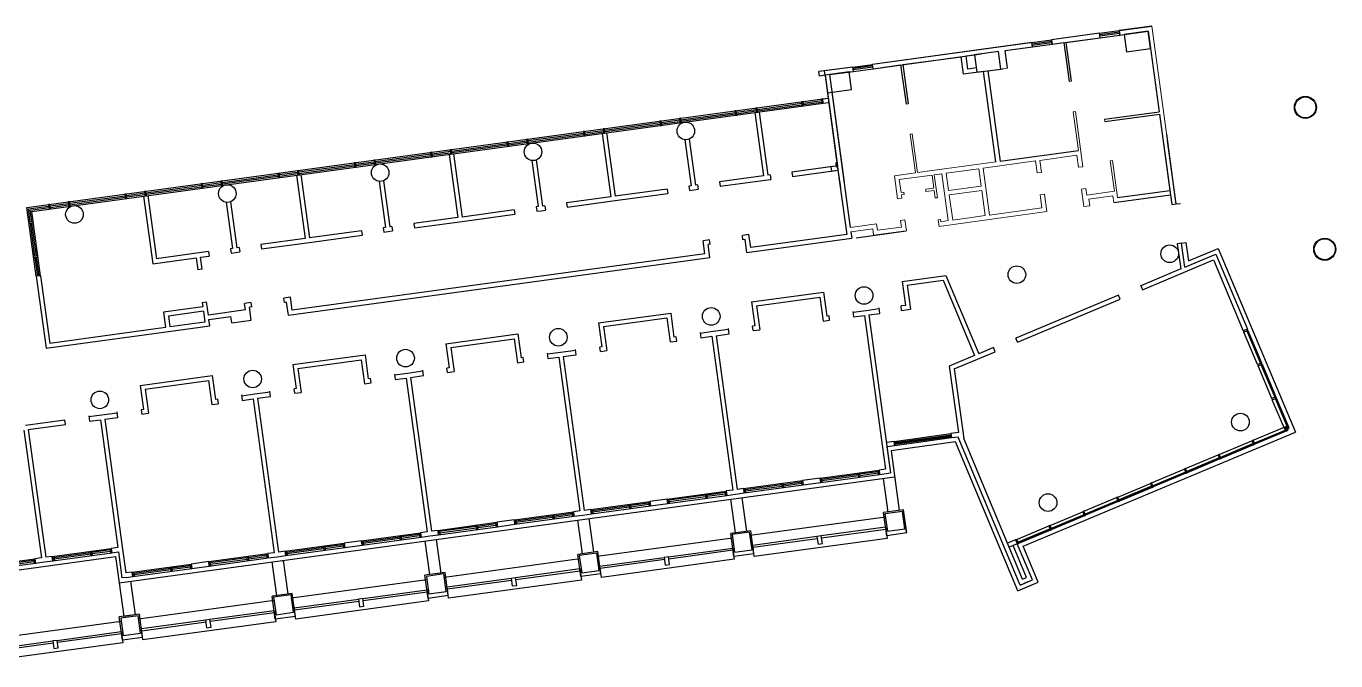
# Model space of a CAD drawing. Header units: millimetres. Extents: x -28081 to 142643, y -11740 to 128443.
# Drawn here: x 7231 to 66659, y 99619 to 128443 of the extents above; entities that cross this region are included whole.
import ezdxf

# ---------------------------------------------------------------- set-up
doc = ezdxf.new("R2010")
doc.units = ezdxf.units.MM
doc.header["$LTSCALE"] = 10
doc.layers.add('A—墙体', color=7, linetype='Continuous')
doc.layers.add('A—门窗', color=135, linetype='Continuous')
doc.layers.add('E2-RW-12345F$0$A-WALL', color=7, linetype='Continuous', lineweight=5)
doc.layers.get('0').off()

# ---------------------------------------------------------------- blocks, each defined once
blk = doc.blocks.new('E2-RI-1F$0$RECTANGULAR_MULLION_-_60_H')
at = {"layer": 'A—门窗'}
for p, q in [((-30, -75), (-30, 125)), ((30, 125), (-30, 125)), ((30, 125), (30, -75)), ((30, -75), (-30, -75))]:
    blk.add_line(p, q, dxfattribs=at)
blk = doc.blocks.new('E2-RW-12345F$0$$TCHSYS$WIN2D')
for p, q in [((-0.5, 0.5), (0.5, 0.5)), ((-0.5, 0.5), (-0.5, -0.5)), ((0.5, 0.167), (-0.5, 0.167)), ((0.5, 0.5), (0.5, -0.5)), ((0.5, -0.167), (-0.5, -0.167)), ((-0.5, -0.5), (0.5, -0.5))]:
    blk.add_line(p, q)
blk = doc.blocks.new('E2-RI-5F$0$窗2727')
at = {"layer": 'A—门窗'}
for p, q in [((11707367, -6105027), (11710042, -6104662)), ((11707367, -6105027), (11707394, -6105225)), ((11707394, -6105225), (11710069, -6104860)), ((11707426, -6105019), (11707454, -6105217)), ((11709100, -6104858), (11707436, -6105085)), ((11709109, -6104924), (11707445, -6105151)), ((11709091, -6104792), (11709118, -6104990)), ((11709150, -6104784), (11709178, -6104982)), ((11709992, -6104736), (11709160, -6104850)), ((11710001, -6104802), (11709169, -6104916)), ((11709983, -6104670), (11710010, -6104868)), ((11710042, -6104662), (11710069, -6104860))]:
    blk.add_line(p, q, dxfattribs=at)
blk = doc.blocks.new('E-COLS-F5')
at = {"layer": 'A—墙体'}
for points in [[(11767057, -6078726), (11765967, -6078875), (11766076, -6079668), (11767166, -6079519)], [(11760270, -6079654), (11759180, -6079803), (11759289, -6080595), (11760379, -6080446)], [(11753483, -6080581), (11752394, -6080730), (11752502, -6081523), (11753592, -6081374)], [(11755908, -6100537), (11755116, -6100645), (11755224, -6101438), (11756017, -6101329)], [(11748973, -6101485), (11748180, -6101593), (11748289, -6102386), (11749081, -6102277)], [(11742037, -6102433), (11741245, -6102541), (11741353, -6103334), (11742146, -6103225)], [(11735102, -6103381), (11734309, -6103489), (11734418, -6104282), (11735210, -6104173)], [(11728166, -6104329), (11727374, -6104437), (11727482, -6105230), (11728275, -6105121)], [(11721231, -6105277), (11720438, -6105385), (11720546, -6106178), (11721339, -6106069)]]:
    blk.add_lwpolyline(points, close=True, dxfattribs=at)
for centre, radius in [((11774192, -6082192), 500), ((11774192, -6082192), 475), ((11746078, -6083259), 400), ((11739142, -6084207), 400), ((11732207, -6085155), 400), ((11725271, -6086103), 400), ((11718336, -6087051), 400), ((11775073, -6088632), 500), ((11775073, -6088632), 475), ((11768036, -6088837), 400), ((11761100, -6089785), 400), ((11754165, -6090733), 400), ((11747229, -6091681), 400), ((11740293, -6092629), 400), ((11733358, -6093577), 400), ((11726422, -6094525), 400), ((11719487, -6095473), 400), ((11771246, -6096482), 400), ((11762515, -6100138), 400)]:
    blk.add_circle(centre, radius, dxfattribs=at)

msp = doc.modelspace()

# ---------------------------------------------------------------- hatches: boundary and pattern name
at = {"layer": 'A—门窗'}
h = msp.add_hatch(dxfattribs=at)
h.set_pattern_fill('ANSI32', color=256, scale=200, angle=45, style=0)
h.set_pattern_definition([(277.7833396, (-11708913.56, 6206944.086), (74.30904464, 10.15706083), []), (277.7833396, (-11708934.95, 6206915.93), (74.30904464, 10.15706083), [])])
h.paths.add_polyline_path([(46641, 109437), (49217, 109789), (49204, 109889), (46628, 109536)])

# ---------------------------------------------------------------- linework, layer by layer
at = {"layer": 'A—墙体'}
for p, q in [((56829, 128240), (58314, 128443)), ((58315, 128443), (56829, 128240)), ((56829, 128240), (58314, 128443)), ((58315, 128443), (56829, 128240)), ((55937, 128118), (53757, 127820)), ((55937, 128118), (53757, 127820)), ((53757, 127820), (53784, 127622)), ((53757, 127820), (53784, 127622)), ((54413, 127708), (55964, 127920)), ((54413, 127708), (55964, 127920)), ((55964, 127920), (55937, 128118)), ((55964, 127920), (55937, 128118)), ((56829, 128240), (56856, 128042)), ((56829, 128240), (56856, 128042)), ((56856, 128042), (58144, 128218)), ((56856, 128042), (58144, 128218)), ((57054, 128069), (57162, 127276)), ((57054, 128069), (57162, 127276)), ((58144, 128218), (58645, 124552)), ((58144, 128218), (58645, 124552)), ((52915, 127705), (45634, 126710)), ((52865, 127698), (45634, 126710)), ((52865, 127698), (45634, 126710)), ((49885, 127089), (50564, 127182)), ((49885, 127089), (50564, 127182)), ((50564, 127182), (50564, 127182)), ((50564, 127182), (50564, 127182)), ((51654, 127331), (52893, 127500)), ((51654, 127331), (52893, 127500)), ((51762, 126538), (51654, 127331)), ((51762, 126538), (51654, 127331)), ((52893, 127500), (52865, 127698)), ((52893, 127500), (52865, 127698)), ((53784, 127622), (54314, 127695)), ((53784, 127622), (54314, 127695)), ((54314, 127695), (54554, 125936)), ((54314, 127695), (54554, 125936)), ((54413, 127708), (54653, 125949)), ((54413, 127708), (54653, 125949)), ((44742, 126588), (43204, 126378)), ((44742, 126588), (43453, 126412)), ((44742, 126588), (43453, 126412)), ((44769, 126390), (44742, 126588)), ((44769, 126390), (44742, 126588)), ((45661, 126512), (50366, 127155)), ((45661, 126512), (46912, 126683)), ((45661, 126512), (46912, 126683)), ((46912, 126683), (47157, 124895)), ((46912, 126683), (47157, 124895)), ((47011, 126696), (49657, 127058)), ((47011, 126696), (49657, 127058)), ((47011, 126696), (47256, 124909)), ((47011, 126696), (47256, 124909)), ((43231, 126180), (43204, 126378)), ((43480, 126214), (43231, 126180)), ((43480, 126214), (43453, 126412)), ((43480, 126214), (44042, 122102)), ((43480, 126214), (44042, 122102)), ((43480, 126214), (44042, 122102)), ((43678, 126241), (44769, 126390)), ((43678, 126241), (44254, 122030)), ((44570, 126363), (44769, 126390)), ((44570, 126363), (44769, 126390)), ((44768, 126390), (44769, 126390)), ((44768, 126390), (44769, 126390)), ((50870, 126416), (51564, 126511)), ((50870, 126416), (51564, 126511)), ((50870, 126416), (51432, 122304)), ((50870, 126416), (51432, 122304)), ((43787, 125448), (44626, 119305)), ((43787, 125448), (44626, 119305)), ((43787, 125448), (44626, 119305)), ((43787, 125448), (44626, 119305)), ((43787, 125448), (44254, 122030)), ((43374, 125138), (43622, 125172)), ((43401, 124940), (43374, 125138)), ((43401, 124940), (43650, 124974)), ((40300, 124516), (40692, 121644)), ((40498, 124543), (40890, 121671)), ((56168, 124213, 0), (58645, 124552)), ((56168, 124213, 0), (58645, 124552)), ((56181, 124114, 0), (58658, 124453)), ((56181, 124114, 0), (58658, 124453)), ((58658, 124453), (59132, 120985)), ((58658, 124453), (59132, 120985)), ((37011, 124066), (37013, 124055)), ((37209, 124094), (37211, 124082)), ((30076, 123119), (30077, 123107)), ((30274, 123146), (30275, 123134)), ((33364, 123568), (33757, 120696)), ((33562, 123595), (33955, 120723)), ((37118, 123288), (37404, 121195)), ((37316, 123315), (37602, 121222)), ((58841, 123115), (59220, 120341)), ((59391, 120566, 0), (58985, 123539, 0)), ((59419, 120368), (59026, 123242)), ((26429, 122621), (26821, 119748)), ((26627, 122648), (27019, 119775)), ((51432, 122305), (54985, 122790)), ((51432, 122305), (54985, 122790)), ((23140, 122171), (23142, 122159)), ((23338, 122198), (23340, 122186)), ((30182, 122340), (30468, 120247)), ((30380, 122367), (30666, 120274)), ((44042, 122102), (41980, 121820)), ((42007, 121622), (44069, 121904)), ((44042, 122102), (43745, 122061)), ((44042, 122102), (43745, 122061)), ((43745, 122061), (43772, 121863)), ((43745, 122061), (43772, 121863)), ((43772, 121863), (44069, 121904)), ((43772, 121863), (44069, 121904)), ((44069, 121904), (44469, 118981)), ((44069, 121904), (44469, 118981)), ((44069, 121904), (44469, 118981)), ((44069, 121904), (44469, 118981)), ((44069, 121904), (44150, 121309)), ((44254, 122030), (44349, 121336)), ((44254, 122030), (44349, 121336)), ((16403, 121251), (16404, 121238)), ((19493, 121673), (19886, 118800)), ((19691, 121700), (20084, 118827)), ((23247, 121392), (23533, 119299)), ((23445, 121419), (23731, 119326)), ((37701, 121235), (37602, 121222)), ((40692, 121644), (38692, 121371)), ((38719, 121173), (40998, 121484)), ((40990, 121685), (40890, 121671)), ((40998, 121484), (41017, 121487)), ((44150, 121309), (44178, 121111)), ((44150, 121309), (44150, 121309)), ((12558, 120725), (12977, 117654)), ((12756, 120752), (13148, 117879)), ((16205, 121224), (16206, 121211)), ((33757, 120696), (31756, 120423)), ((36314, 121046), (33955, 120723)), ((34062, 120536), (36341, 120848)), ((37404, 121195), (37305, 121181)), ((37332, 120983), (37530, 121010)), ((37530, 121010), (37728, 121037)), ((44178, 121111), (44178, 121111)), ((56583, 120435), (59159, 120787)), ((56583, 120435), (59159, 120787)), ((56754, 120660), (59132, 120985)), ((56754, 120660), (59132, 120985)), ((59159, 120787), (59193, 120539, 0)), ((16311, 120444), (16597, 118351)), ((16509, 120471), (16795, 118378)), ((29378, 120098), (27019, 119775)), ((30468, 120247), (30369, 120233)), ((30396, 120035), (30594, 120062)), ((30594, 120062), (30793, 120089)), ((30766, 120287), (30666, 120274)), ((31783, 120225), (34062, 120536)), ((59220, 120341), (59419, 120368)), ((26821, 119748), (24821, 119475)), ((24848, 119277), (27127, 119588)), ((27127, 119588), (29405, 119900)), ((22443, 119150), (20084, 118827)), ((20191, 118640), (22470, 118952)), ((23533, 119299), (23434, 119285)), ((23461, 119087), (23659, 119114)), ((23659, 119114), (23857, 119141)), ((23830, 119339), (23731, 119326)), ((40028, 118980), (39731, 118939)), ((39758, 118741), (39731, 118939)), ((40109, 118385), (40028, 118980)), ((44469, 118981), (40109, 118385)), ((44653, 119107), (44694, 118810)), ((44653, 119107), (44694, 118810)), ((44892, 118837), (47170, 119148)), ((45685, 118945), (47170, 119148)), ((16597, 118351), (16498, 118337)), ((16894, 118391), (16795, 118378)), ((19886, 118800), (17885, 118527)), ((17912, 118329), (20191, 118640)), ((38245, 118736), (37947, 118695)), ((38029, 118101), (37947, 118695)), ((38272, 118538), (38173, 118524)), ((38254, 117930), (38173, 118524)), ((38272, 118538), (38245, 118736)), ((39857, 118754), (39758, 118741)), ((39938, 118160), (39857, 118754)), ((39938, 118160), (44694, 118810)), ((59662, 118585), (59464, 118558)), ((59464, 118558), (59620, 117415)), ((59811, 117495), (59662, 118585)), ((12977, 117654), (14940, 117922)), ((15507, 118202), (13148, 117879)), ((14940, 117922), (15014, 117377)), ((15138, 117949), (15534, 118004)), ((15213, 117404), (15138, 117949)), ((16525, 118139), (16723, 118166)), ((16723, 118166), (16922, 118193)), ((19132, 115316), (38254, 117930)), ((38029, 118101), (19303, 115541)), ((57890, 116471), (61111, 117824)), ((59811, 117495), (61218, 118086)), ((61111, 117824), (62462, 114607)), ((61218, 118086), (62646, 114685)), ((7885, 117109), (7687, 117082)), ((7687, 117082), (8134, 113813)), ((7885, 117109), (8305, 114038)), ((46980, 116852), (48961, 117122)), ((48961, 117122), (50455, 113566)), ((59620, 117415), (57813, 116656)), ((7714, 116884), (7714, 116884)), ((46980, 116852), (47129, 115762)), ((47205, 116680), (48836, 116903)), ((47205, 116680), (47354, 115591)), ((48836, 116903), (50271, 113488)), ((57794, 116702), (57890, 116471)), ((15218, 115891), (15245, 115693)), ((15497, 115324), (15416, 115918)), ((17438, 115892), (17141, 115851)), ((17465, 115694), (17438, 115892)), ((19221, 116136), (18924, 116095)), ((18951, 115897), (18924, 116095)), ((19050, 115910), (18951, 115897)), ((19132, 115316), (19050, 115910)), ((19303, 115541), (19221, 116136)), ((40144, 115917), (43413, 116364)), ((40144, 115917), (40293, 114827)), ((40369, 115746), (43242, 116139)), ((43242, 116139), (43391, 115049)), ((43413, 116364), (43562, 115274)), ((56799, 116230), (52133, 114271)), ((52211, 114086), (56876, 116046)), ((56876, 116046), (56799, 116230)), ((15245, 115693), (13461, 115449)), ((13461, 115449), (13556, 114756)), ((15272, 115495), (13687, 115278)), ((15272, 115495), (15340, 114999)), ((17181, 115554), (15497, 115324)), ((17181, 115554), (17141, 115851)), ((17465, 115694), (17366, 115680)), ((17447, 115086), (17366, 115680)), ((33208, 114969), (36478, 115416)), ((36478, 115416), (36627, 114326)), ((40369, 115746), (40518, 114656)), ((44745, 115486), (44778, 115238)), ((45346, 115518), (44751, 115437)), ((44778, 115238), (45274, 115306)), ((45274, 115306), (46080, 109411)), ((45940, 115599), (45346, 115518)), ((45346, 115518), (45346, 115518)), ((45472, 115333), (45967, 115401)), ((45472, 115333), (46454, 108150)), ((45967, 115401), (45933, 115649)), ((47129, 115762), (46931, 115735)), ((46958, 115536), (46931, 115735)), ((46958, 115536), (47354, 115591)), ((13556, 114756), (8305, 114038)), ((13682, 114571), (15565, 114828)), ((13687, 115278), (13754, 114783)), ((15339, 114999), (13754, 114783)), ((15524, 115126), (16515, 115261)), ((15565, 114828), (15524, 115126)), ((16515, 115261), (16515, 115261)), ((16556, 114964), (16515, 115261)), ((16556, 114964), (17447, 115086)), ((33208, 114969), (33357, 113879)), ((33434, 114798), (36307, 115191)), ((33434, 114798), (33582, 113708)), ((36307, 115191), (36456, 114101)), ((39131, 114467), (39097, 114714)), ((40293, 114827), (40194, 114814)), ((40221, 114616), (40194, 114814)), ((43391, 115049), (43689, 115090)), ((43661, 115288), (43562, 115274)), ((43689, 115090), (43661, 115288)), ((8134, 113813), (13682, 114571)), ((26273, 114021), (29542, 114468)), ((26498, 113850), (29371, 114243)), ((29371, 114243), (29520, 113153)), ((29542, 114468), (29691, 113378)), ((36456, 114101), (36753, 114142)), ((36726, 114340), (36627, 114326)), ((36753, 114142), (36726, 114340)), ((37809, 114538), (37843, 114290)), ((38410, 114570), (37816, 114489)), ((37843, 114290), (38338, 114358)), ((38338, 114358), (39293, 107373)), ((39104, 114665), (38410, 114570)), ((38536, 114385), (39131, 114467)), ((38536, 114385), (39491, 107400)), ((40221, 114616), (40518, 114656)), ((52211, 114086), (52133, 114271)), ((62646, 114685), (62462, 114607)), ((19337, 113073), (22607, 113520)), ((22607, 113520), (22756, 112430)), ((26273, 114021), (26422, 112931)), ((26498, 113850), (26647, 112760)), ((30874, 113590), (30907, 113343)), ((31475, 113622), (30880, 113541)), ((32168, 113717), (31475, 113622)), ((31601, 113437), (32195, 113519)), ((32195, 113519), (32162, 113766)), ((33357, 113879), (33258, 113866)), ((33285, 113668), (33258, 113866)), ((33285, 113668), (33582, 113708)), ((49340, 112880), (51197, 113660)), ((51119, 113845), (50455, 113566)), ((51197, 113660), (51119, 113845)), ((19337, 113073), (19486, 111983)), ((19562, 112902), (22436, 113295)), ((22436, 113295), (22585, 112205)), ((26422, 112931), (26323, 112918)), ((26350, 112720), (26323, 112918)), ((29520, 113153), (29817, 113194)), ((29790, 113392), (29691, 113378)), ((29817, 113194), (29790, 113392)), ((30907, 113343), (31403, 113410)), ((31403, 113410), (32357, 106425)), ((31601, 113437), (32556, 106452)), ((50271, 113488), (49121, 113005)), ((49121, 113005), (49534, 109984)), ((12402, 112125), (15671, 112572)), ((12627, 111954), (15500, 112347)), ((15500, 112347), (15649, 111257)), ((15671, 112572), (15820, 111482)), ((19562, 112902), (19711, 111812)), ((22855, 112444), (22756, 112430)), ((22882, 112246), (22855, 112444)), ((23938, 112642), (23972, 112395)), ((24539, 112674), (23945, 112593)), ((23972, 112395), (24467, 112462)), ((24467, 112462), (25422, 105477)), ((25233, 112769), (24539, 112674)), ((24665, 112489), (25260, 112571)), ((24665, 112489), (25620, 105504)), ((25260, 112571), (25226, 112818)), ((26350, 112720), (26647, 112760)), ((49340, 112880), (49773, 109709)), ((12402, 112125), (12551, 111035)), ((12627, 111954), (12776, 110864)), ((17604, 111726), (17009, 111645)), ((18297, 111821), (17604, 111726)), ((18324, 111623), (18291, 111870)), ((19486, 111983), (19387, 111970)), ((19414, 111772), (19387, 111970)), ((19414, 111772), (19711, 111812)), ((22585, 112205), (22882, 112246)), ((15649, 111257), (15946, 111298)), ((15919, 111496), (15820, 111482)), ((17002, 111694), (17036, 111447)), ((17036, 111447), (17532, 111514)), ((17532, 111514), (18486, 104529)), ((17730, 111541), (18324, 111623)), ((17730, 111541), (18685, 104556)), ((8984, 110548), (7200, 110304)), ((9011, 110350), (8984, 110548)), ((10067, 110746), (10101, 110499)), ((10668, 110778), (10074, 110697)), ((10101, 110499), (10596, 110566)), ((10596, 110566), (11389, 104768)), ((11362, 110873), (10668, 110778)), ((10794, 110593), (11389, 110675)), ((10794, 110593), (11600, 104696)), ((11389, 110675), (11355, 110922)), ((12551, 111035), (12452, 111022)), ((12479, 110824), (12776, 110864)), ((7128, 110092), (7921, 104294)), ((7327, 110119), (9011, 110350)), ((7327, 110119), (8119, 104321)), ((49534, 109984), (49197, 109938)), ((46080, 109409), (46229, 108321)), ((46621, 109586), (46264, 109537)), ((46648, 109388), (46291, 109339)), ((49526, 109781), (49224, 109740)), ((52337, 103061), (49526, 109781)), ((52444, 103323), (49773, 109709)), ((46229, 108321), (45931, 108281)), ((45931, 108281), (45959, 108082)), ((43256, 107915), (42464, 107807)), ((42464, 107807), (42491, 107608)), ((42491, 107608), (43283, 107717)), ((43283, 107717), (43256, 107915)), ((45959, 108082), (46454, 108150)), ((39293, 107373), (38996, 107333)), ((38996, 107333), (39023, 107134)), ((39023, 107134), (39419, 107189)), ((39419, 107189), (39816, 107243)), ((39789, 107441), (39491, 107400)), ((39816, 107243), (39789, 107441)), ((32357, 106425), (32060, 106385)), ((32060, 106385), (32087, 106186)), ((32853, 106493), (32556, 106452)), ((32880, 106295), (32853, 106493)), ((36321, 106967), (35528, 106859)), ((35528, 106859), (35555, 106660)), ((35555, 106660), (36348, 106769)), ((36348, 106769), (36321, 106967)), ((29385, 106019), (28593, 105911)), ((28593, 105911), (28620, 105712)), ((28620, 105712), (29412, 105821)), ((29412, 105821), (29385, 106019)), ((32087, 106186), (32484, 106241)), ((32484, 106241), (32880, 106295)), ((25422, 105477), (25125, 105437)), ((25125, 105437), (25152, 105238)), ((25152, 105238), (25548, 105293)), ((25548, 105293), (25945, 105347)), ((25918, 105545), (25620, 105504)), ((25945, 105347), (25918, 105545)), ((11389, 104768), (11092, 104727)), ((11092, 104727), (11119, 104529)), ((11600, 104696), (11749, 103608)), ((11600, 104696), (11749, 103608)), ((18982, 104597), (18685, 104556)), ((19009, 104399), (18982, 104597)), ((22450, 105071), (21657, 104963)), ((21657, 104963), (21684, 104764)), ((21684, 104764), (22477, 104873)), ((22477, 104873), (22450, 105071)), ((52126, 105110), (51760, 104957)), ((52200, 104935), (51834, 104782)), ((52629, 103399), (52018, 104859)), ((52891, 103291), (52203, 104936)), ((7921, 104294), (7624, 104254)), ((7624, 104254), (7651, 104056)), ((7651, 104056), (8047, 104110)), ((8047, 104110), (8443, 104164)), ((8416, 104362), (8119, 104321)), ((8443, 104164), (8416, 104362)), ((11119, 104529), (11416, 104570)), ((11416, 104572), (11578, 103383)), ((15514, 104123), (14722, 104015)), ((14722, 104015), (14749, 103816)), ((15541, 103925), (15514, 104123)), ((18486, 104529), (18189, 104489)), ((18189, 104489), (18216, 104290)), ((18216, 104290), (18613, 104345)), ((18613, 104345), (19009, 104399)), ((11776, 103410), (11578, 103383)), ((12047, 103649), (11749, 103608)), ((11776, 103410), (12074, 103451)), ((11776, 103410), (11776, 103410)), ((12074, 103451), (12047, 103649)), ((14749, 103816), (15541, 103925)), ((52337, 103061), (52891, 103291)), ((52337, 103062), (52706, 103216)), ((52444, 103323), (52629, 103399))]:
    msp.add_line(p, q, dxfattribs=at)
for points in [[(57162, 127276), (58252, 127425), (58144, 128218), (57054, 128069)], [(57162, 127276), (58252, 127425), (58144, 128218), (57054, 128069)], [(51234, 122277), (50672, 126389), (49765, 126265), (49657, 127058)], [(51234, 122277), (50672, 126389), (49765, 126265), (49657, 127058)], [(50348, 126547), (49966, 126495), (49885, 127089)], [(50348, 126547), (49966, 126495), (49885, 127089)], [(43480, 126214), (43588, 125421), (44678, 125570), (44570, 126363)], [(43480, 126214), (43588, 125421), (44678, 125570), (44570, 126363)], [(44042, 122102), (44069, 121904)], [(37701, 121235), (37728, 121037)], [(38692, 121371), (38719, 121173)], [(40990, 121685), (41017, 121487)], [(41980, 121820), (42007, 121622)], [(36314, 121046), (36341, 120848)], [(37305, 121181), (37332, 120983)], [(29378, 120098), (29405, 119900)], [(30369, 120233), (30396, 120035)], [(30766, 120287), (30793, 120089)], [(31756, 120423), (31783, 120225)], [(24821, 119475), (24848, 119277)], [(22443, 119150), (22470, 118952)], [(23434, 119285), (23461, 119087)], [(23830, 119339), (23857, 119141)], [(16498, 118337), (16525, 118139)], [(16894, 118391), (16922, 118193)], [(17885, 118527), (17912, 118329)], [(15507, 118202), (15534, 118004)], [(15213, 117404), (15014, 117377)], [(15218, 115891), (15416, 115918)], [(15919, 111496), (15946, 111298)], [(12452, 111022), (12479, 110824)], [(46648, 109388), (46621, 109586)], [(49224, 109740), (49197, 109938)], [(46291, 109339), (46454, 108150)]]:
    msp.add_lwpolyline(points, dxfattribs=at)
at = {"layer": 'A—门窗'}
for p, q in [((42450, 124810), (42423, 125008)), ((42509, 124818), (42482, 125016)), ((59418, 120368), (59616, 120395)), ((7550, 119566), (7352, 119539)), ((7558, 119507), (7360, 119480)), ((59662, 118585), (59860, 118612)), ((59974, 117780), (61325, 118348)), ((61325, 118348), (64826, 110010)), ((7762, 118011), (7564, 117984)), ((7770, 117951), (7572, 117924)), ((63107, 113071), (62485, 114552)), ((62641, 114618), (62618, 114608)), ((62618, 114608), (63240, 113127)), ((63263, 113137), (62641, 114618)), ((62670, 114629), (63291, 113149)), ((63752, 111536), (63130, 113016)), ((63240, 113127), (63263, 113137)), ((63286, 113082), (63263, 113072)), ((63263, 113072), (63885, 111591)), ((63908, 111601), (63286, 113082)), ((63315, 113094), (63936, 111613)), ((64328, 110165), (63775, 111480)), ((63885, 111591), (63908, 111601)), ((63931, 111546), (63908, 111536)), ((63908, 111536), (64461, 110220)), ((64484, 110230), (63931, 111546)), ((63960, 111558), (64512, 110242)), ((52468, 104820), (64826, 110010)), ((62909, 109639), (64363, 110250)), ((64418, 110117), (62965, 109507)), ((62975, 109483), (64428, 110094)), ((64440, 110065), (62987, 109455)), ((64502, 110238), (64328, 110165)), ((64328, 110165), (64351, 110109)), ((64351, 110109), (64525, 110182)), ((64428, 110094), (64418, 110117)), ((64461, 110220), (64484, 110230)), ((64512, 110242), (64502, 110238)), ((64535, 110187), (64512, 110242)), ((64525, 110182), (64535, 110187)), ((49401, 109562), (46477, 109163)), ((46621, 109586), (49197, 109938)), ((46621, 109586), (46648, 109388)), ((46628, 109536), (49204, 109889)), ((49217, 109789), (46641, 109437)), ((49224, 109740), (46648, 109388)), ((49197, 109938), (49224, 109740)), ((52229, 102800), (49401, 109562)), ((61373, 108994), (62854, 109616)), ((62910, 109483), (61429, 108861)), ((61438, 108838), (62919, 109460)), ((62931, 109432), (61450, 108810)), ((62919, 109460), (62910, 109483)), ((62965, 109507), (62975, 109483)), ((46477, 109163), (46848, 106448)), ((59836, 108349), (61317, 108971)), ((61373, 108838), (59892, 108216)), ((59902, 108192), (61383, 108815)), ((61395, 108786), (59914, 108164)), ((61383, 108815), (61373, 108838)), ((61429, 108861), (61438, 108838)), ((58300, 107703), (59781, 108325)), ((59837, 108193), (58356, 107571)), ((58365, 107547), (59847, 108169)), ((59847, 108169), (59837, 108193)), ((59892, 108216), (59902, 108192)), ((11447, 103163), (46639, 107974)), ((46124, 107903), (46333, 106377)), ((56763, 107058), (58245, 107680)), ((58356, 107571), (58365, 107547)), ((59858, 108141), (58377, 107519)), ((39704, 107026), (39912, 105500)), ((55227, 106413), (56708, 107035)), ((58300, 107547), (56819, 106925)), ((56829, 106902), (58310, 107524)), ((58322, 107496), (56841, 106874)), ((58310, 107524), (58300, 107547)), ((39189, 106955), (39397, 105429)), ((47046, 106475), (46135, 106350)), ((47190, 105425), (47046, 106475)), ((47184, 105464), (47046, 106475)), ((53691, 105767), (55172, 106389)), ((56764, 106902), (55283, 106280)), ((55293, 106256), (56774, 106879)), ((56786, 106850), (55304, 106228)), ((56774, 106879), (56764, 106902)), ((56819, 106925), (56829, 106902)), ((32253, 106007), (32462, 104481)), ((32768, 106078), (32977, 104552)), ((46278, 105300), (46135, 106350)), ((55227, 106257), (53746, 105635)), ((53756, 105611), (55237, 106233)), ((55249, 106205), (53768, 105583)), ((55237, 106233), (55227, 106257)), ((55283, 106280), (55293, 106256)), ((40111, 105527), (39199, 105402)), ((39343, 104352), (39199, 105402)), ((40254, 104477), (40111, 105527)), ((43114, 105261), (40201, 104863)), ((43312, 105289), (43114, 105261)), ((43114, 105261), (43162, 104915)), ((46225, 105687), (43312, 105289)), ((43360, 104942), (43312, 105289)), ((43324, 105204), (46237, 105603)), ((46225, 105687), (46237, 105603)), ((46237, 105603), (46294, 105182)), ((47190, 105425), (46278, 105300)), ((52182, 105134), (53635, 105744)), ((53691, 105611), (52238, 105001)), ((52247, 104977), (53701, 105588)), ((53713, 105560), (52259, 104949)), ((53701, 105588), (53691, 105611)), ((53746, 105635), (53756, 105611)), ((25318, 105059), (25526, 103533)), ((25833, 105130), (26041, 103604)), ((36377, 104341), (39290, 104739)), ((36388, 104257), (39301, 104655)), ((39290, 104739), (39301, 104655)), ((39301, 104655), (39359, 104234)), ((40213, 104779), (40201, 104863)), ((40213, 104779), (43126, 105177)), ((40270, 104359), (40213, 104779)), ((46294, 105182), (40270, 104359)), ((43162, 104915), (43360, 104942)), ((52182, 105134), (52126, 105110)), ((52126, 105110), (52204, 104926)), ((52248, 104976), (52182, 105134)), ((52204, 104926), (52259, 104949)), ((52238, 105001), (52247, 104977)), ((52259, 104949), (52248, 104976)), ((53152, 103186), (52468, 104820)), ((-2587, 102456), (11284, 104350)), ((11284, 104350), (11447, 103163)), ((18382, 104111), (18591, 102585)), ((18897, 104182), (19106, 102656)), ((33175, 104579), (32264, 104454)), ((32402, 103444), (32264, 104454)), ((33313, 103568), (33175, 104579)), ((33266, 103915), (36179, 104313)), ((33277, 103831), (36190, 104229)), ((39359, 104234), (33335, 103411)), ((36377, 104341), (36179, 104313)), ((36179, 104313), (36226, 103967)), ((36424, 103994), (36377, 104341)), ((40254, 104477), (39343, 104352)), ((26240, 103631), (25328, 103506)), ((26240, 103631), (25328, 103506)), ((25472, 102456), (25328, 103506)), ((26041, 103604), (25526, 103533)), ((26383, 102581), (26240, 103631)), ((32354, 103791), (29441, 103393)), ((29453, 103309), (32366, 103707)), ((32354, 103791), (32366, 103707)), ((32366, 103707), (32423, 103286)), ((33313, 103568), (32402, 103444)), ((33277, 103831), (33266, 103915)), ((33335, 103411), (33277, 103831)), ((36226, 103967), (36424, 103994)), ((11447, 103163), (11655, 101637)), ((11962, 103234), (12170, 101708)), ((22506, 102445), (25419, 102843)), ((25419, 102843), (25430, 102759)), ((29243, 103365), (26330, 102967)), ((26342, 102883), (26330, 102967)), ((26342, 102883), (29255, 103281)), ((26399, 102463), (26342, 102883)), ((32423, 103286), (26399, 102463)), ((29441, 103393), (29243, 103365)), ((29243, 103365), (29291, 103019)), ((29291, 103019), (29489, 103046)), ((29489, 103046), (29441, 103393)), ((52229, 102800), (53152, 103186)), ((52229, 102800), (52967, 103109)), ((19304, 102683), (18393, 102558)), ((19304, 102683), (18393, 102558)), ((18536, 101508), (18393, 102558)), ((19448, 101633), (19304, 102683)), ((19395, 102019), (22308, 102418)), ((19406, 101935), (22319, 102333)), ((25488, 102338), (19464, 101515)), ((22506, 102445), (22308, 102418)), ((22308, 102418), (22355, 102071)), ((22553, 102098), (22506, 102445)), ((22517, 102361), (25430, 102759)), ((25430, 102759), (25488, 102338)), ((26383, 102581), (25472, 102456)), ((12369, 101735), (11457, 101610)), ((12170, 101708), (11655, 101637)), ((12512, 100685), (12369, 101735)), ((18483, 101895), (15570, 101497)), ((15582, 101413), (18495, 101811)), ((18483, 101895), (18495, 101811)), ((18495, 101811), (18552, 101390)), ((19448, 101633), (18536, 101508)), ((19406, 101935), (19395, 102019)), ((19464, 101515), (19406, 101935)), ((22355, 102071), (22553, 102098)), ((11601, 100560), (11457, 101610)), ((15372, 101470), (12459, 101071)), ((12471, 100987), (12459, 101071)), ((12471, 100987), (15384, 101385)), ((18552, 101390), (12528, 100567)), ((15570, 101497), (15372, 101470)), ((15372, 101470), (15420, 101123)), ((15420, 101123), (15618, 101150)), ((15618, 101150), (15570, 101497)), ((5524, 100123), (8437, 100522)), ((5535, 100039), (8448, 100437)), ((11617, 100442), (5593, 99619)), ((8635, 100549), (8437, 100522)), ((8437, 100522), (8484, 100175)), ((8635, 100549), (11548, 100947)), ((8682, 100202), (8635, 100549)), ((8646, 100465), (11559, 100863)), ((11548, 100947), (11559, 100863)), ((11559, 100863), (11617, 100442)), ((12512, 100685), (11601, 100560)), ((12528, 100567), (12471, 100987)), ((8484, 100175), (8682, 100202))]:
    msp.add_line(p, q, dxfattribs=at)
at = {"layer": 'A—门窗', "extrusion": (0, 0, -1)}
for p, q in [((62636, 114680), (62462, 114607)), ((62462, 114607), (62485, 114552)), ((62485, 114552), (62659, 114625)), ((62646, 114685), (62636, 114680)), ((62670, 114629), (62646, 114685)), ((62659, 114625), (62670, 114629)), ((63281, 113144), (63107, 113071)), ((63107, 113071), (63130, 113016)), ((63130, 113016), (63304, 113089)), ((63291, 113149), (63281, 113144)), ((63315, 113094), (63291, 113149)), ((63304, 113089), (63315, 113094)), ((63926, 111609), (63752, 111536)), ((63752, 111536), (63775, 111480)), ((63775, 111480), (63949, 111553)), ((63936, 111613), (63926, 111609)), ((63960, 111558), (63936, 111613)), ((63949, 111553), (63960, 111558)), ((64418, 110273), (64363, 110250)), ((64363, 110250), (64429, 110093)), ((64484, 110116), (64418, 110273)), ((64429, 110093), (64440, 110065)), ((64440, 110065), (64495, 110089)), ((64495, 110089), (64484, 110116)), ((62909, 109639), (62854, 109616)), ((62854, 109616), (62920, 109459)), ((62975, 109482), (62909, 109639)), ((62920, 109459), (62931, 109432)), ((62931, 109432), (62987, 109455)), ((62987, 109455), (62975, 109482)), ((61373, 108994), (61317, 108971)), ((61317, 108971), (61383, 108814)), ((61439, 108837), (61373, 108994)), ((61383, 108814), (61395, 108786)), ((61395, 108786), (61450, 108810)), ((61450, 108810), (61439, 108837)), ((59836, 108349), (59781, 108325)), ((59781, 108325), (59847, 108168)), ((59902, 108191), (59836, 108349)), ((59847, 108168), (59858, 108141)), ((59858, 108141), (59914, 108164)), ((59914, 108164), (59902, 108191)), ((58300, 107703), (58245, 107680)), ((58245, 107680), (58311, 107523)), ((58366, 107546), (58300, 107703)), ((56763, 107058), (56708, 107035)), ((56708, 107035), (56774, 106878)), ((56829, 106901), (56763, 107058)), ((58311, 107523), (58322, 107496)), ((58322, 107496), (58377, 107519)), ((58377, 107519), (58366, 107546)), ((55227, 106413), (55172, 106389)), ((55172, 106389), (55238, 106232)), ((55293, 106255), (55227, 106413)), ((56774, 106878), (56786, 106850)), ((56786, 106850), (56841, 106874)), ((56841, 106874), (56829, 106901)), ((55238, 106232), (55249, 106205)), ((55249, 106205), (55304, 106228)), ((55304, 106228), (55293, 106255)), ((53691, 105767), (53635, 105744)), ((53635, 105744), (53701, 105587)), ((53757, 105610), (53691, 105767)), ((53701, 105587), (53713, 105560)), ((53713, 105560), (53768, 105583)), ((53768, 105583), (53757, 105610))]:
    msp.add_line(p, q, dxfattribs=at)
at = {"layer": 'A—门窗'}
for points in [[(7687, 117082), (7261, 120203), (43374, 125138)], [(7886, 117103), (7486, 120032), (43401, 124940)], [(40411, 124666), (42432, 124942)], [(40420, 124599), (42441, 124876)], [(42441, 124876), (42450, 124810), (42509, 124818), (42482, 125016), (42423, 125008), (42432, 124942)], [(42491, 124950), (43332, 125065)], [(42500, 124884), (43332, 124997)], [(36943, 124192), (39400, 124527)], [(36952, 124126), (39409, 124461)], [(39459, 124536), (40351, 124657)], [(39468, 124469), (40360, 124591)], [(32583, 123596), (33415, 123710)], [(32592, 123530), (33425, 123644)], [(33475, 123718), (35992, 124062)], [(33484, 123652), (36001, 123996)], [(36051, 124070), (36883, 124184)], [(36060, 124004), (36892, 124118)], [(26539, 122770), (29056, 123114)], [(26548, 122704), (29065, 123048)], [(29116, 123122), (29948, 123236)], [(29125, 123056), (29957, 123170)], [(30007, 123244), (32524, 123588)], [(30016, 123178), (32533, 123522)], [(23072, 122296), (25588, 122640)], [(23081, 122230), (25597, 122574)], [(25648, 122648), (26480, 122762)], [(25657, 122582), (26489, 122696)], [(19604, 121823), (22120, 122166)], [(19613, 121757), (22130, 122100)], [(22180, 122175), (23012, 122288)], [(22189, 122108), (23021, 122222)], [(15244, 121227), (16077, 121341)], [(15253, 121161), (16086, 121275)], [(16136, 121349), (18653, 121693)], [(16145, 121283), (18662, 121627)], [(18712, 121701), (19544, 121814)], [(18721, 121635), (19553, 121748)], [(9201, 120401), (11717, 120745)], [(9210, 120335), (11726, 120679)], [(11777, 120753), (12609, 120867)], [(11786, 120687), (12618, 120801)], [(12668, 120875), (15185, 121219)], [(12677, 120809), (15194, 121153)], [(7418, 119548), (7336, 120146), (8258, 120272)], [(7484, 119557), (7411, 120089), (8267, 120206)], [(8318, 120280), (9141, 120393)], [(8327, 120214), (9150, 120327)], [(7630, 117993), (7426, 119489)], [(7696, 118002), (7492, 119498)], [(59860, 118612), (59974, 117780)], [(7753, 117091), (7638, 117933)], [(7819, 117100), (7704, 117942)], [(40078, 105321), (46221, 106160)], [(33143, 104373), (39286, 105212)], [(46232, 105637), (46292, 105645)], [(39297, 104689), (39356, 104697)], [(40149, 104805), (40208, 104814)], [(26207, 103425), (32350, 104264)], [(32361, 103741), (32420, 103749)], [(33213, 103857), (33273, 103866)], [(19272, 102477), (25415, 103316)], [(26278, 102909), (26337, 102918)], [(12336, 101529), (18479, 102368)], [(25426, 102793), (25485, 102801)], [(5401, 100581), (11544, 101420)], [(11555, 100897), (11614, 100905)], [(12407, 101013), (12466, 101022)]]:
    msp.add_lwpolyline(points, dxfattribs=at)
for points in [[(43401, 124940), (43374, 125138), (43314, 125130), (43341, 124931)], [(36961, 124060), (36934, 124258), (36874, 124250), (36901, 124051)], [(39477, 124403), (39450, 124602), (39391, 124593), (39418, 124395)], [(40429, 124533), (40401, 124732), (40342, 124723), (40369, 124525)], [(32601, 123464), (32574, 123662), (32515, 123654), (32542, 123456)], [(33493, 123586), (33466, 123784), (33406, 123776), (33434, 123578)], [(36069, 123938), (36042, 124136), (35983, 124128), (36010, 123930)], [(29134, 122990), (29106, 123188), (29047, 123180), (29074, 122982)], [(30025, 123112), (29998, 123310), (29939, 123302), (29966, 123104)], [(25666, 122516), (25639, 122715), (25579, 122706), (25606, 122508)], [(26557, 122638), (26530, 122836), (26471, 122828), (26498, 122630)], [(19622, 121689), (19595, 121887), (19536, 121879), (19563, 121681)], [(22198, 122042), (22171, 122241), (22111, 122232), (22139, 122034)], [(23090, 122164), (23063, 122363), (23003, 122354), (23030, 122156)], [(15262, 121095), (15235, 121293), (15176, 121285), (15203, 121087)], [(16154, 121217), (16127, 121415), (16068, 121407), (16095, 121208)], [(18730, 121569), (18703, 121767), (18644, 121759), (18671, 121560)], [(11795, 120621), (11768, 120819), (11708, 120811), (11735, 120613)], [(12686, 120743), (12659, 120941), (12600, 120933), (12627, 120735)], [(8336, 120148), (8309, 120346), (8249, 120338), (8276, 120140)], [(9219, 120269), (9192, 120467), (9132, 120459), (9159, 120261)]]:
    msp.add_lwpolyline(points, close=True, dxfattribs=at)
at = {"layer": 'E2-RW-12345F$0$A-WALL', "lineweight": 13}
for p, q in [((56829, 128240), (58314, 128443)), ((58315, 128443), (56829, 128240)), ((58315, 128443), (59358, 120814)), ((58315, 128443), (59358, 120814)), ((55937, 128118), (53757, 127820)), ((53757, 127820), (53784, 127622)), ((53784, 127622), (55964, 127920)), ((55964, 127920), (55937, 128118)), ((56829, 128240), (56856, 128042)), ((56856, 128042), (58144, 128218)), ((58144, 128218), (58645, 124552)), ((58144, 128218), (58645, 124552)), ((58144, 128218), (58645, 124552)), ((52865, 127698), (45634, 126710)), ((52865, 127698), (45634, 126710)), ((52865, 127698), (45634, 126710)), ((50564, 127182), (50564, 127182)), ((51654, 127331), (52893, 127500)), ((51762, 126538), (51654, 127331)), ((52893, 127500), (52865, 127698)), ((44742, 126588), (43453, 126412)), ((44742, 126588), (43453, 126412)), ((44742, 126588), (43453, 126412)), ((44769, 126390), (44742, 126588)), ((45661, 126512), (46912, 126683)), ((47011, 126696), (49657, 127058)), ((49885, 127089), (50267, 127141, 0)), ((43453, 126412), (44069, 121904)), ((43453, 126412), (44042, 122102)), ((43453, 126412), (44042, 122102)), ((44570, 126363), (44769, 126390)), ((44768, 126390), (44769, 126390)), ((50870, 126416), (51762, 126538)), ((50870, 126416), (51432, 122304)), ((43787, 125448), (44626, 119305)), ((43787, 125448), (44626, 119305)), ((54554, 125936), (54653, 125949)), ((54985, 122790), (54744, 124549)), ((55185, 122061), (54843, 124562)), ((56168, 124213, 0), (58645, 124552)), ((56168, 124213, 0), (58645, 124552)), ((56168, 124213, 0), (58645, 124552)), ((56181, 124114, 0), (56168, 124213, 0)), ((56168, 124213, 0), (56181, 124114, 0)), ((56181, 124114, 0), (58658, 124453)), ((56181, 124114, 0), (58658, 124453)), ((56181, 124114, 0), (58658, 124453)), ((58658, 124453), (59132, 120985)), ((47342, 123537), (47441, 123551)), ((47583, 121779), (47342, 123537)), ((47682, 121792), (47441, 123551)), ((51432, 122305), (54985, 122790)), ((53228, 122348), (54913, 122579)), ((54913, 122579, 0), (54987, 122034, 0)), ((44069, 121904), (44469, 118981)), ((44069, 121904), (44469, 118981)), ((47682, 121792), (51234, 122278)), ((50454, 121969, 0), (50563, 121176, 0)), ((50652, 121996, 0), (53030, 122321, 0)), ((50652, 121996, 0), (50943, 119866, 0)), ((52971, 122313), (53030, 122321)), ((55185, 122061, 0), (54987, 122034, 0)), ((56425, 122331, 0), (56615, 120944, 0)), ((56524, 122344, 0), (56754, 120660, 0)), ((46627, 121648), (47583, 121779)), ((46627, 121648), (46769, 120607)), ((46852, 121477), (48338, 121680)), ((46852, 121477), (46933, 120882)), ((48437, 121694), (48784, 121741)), ((53303, 121803, 0), (53105, 121776, 0)), ((46933, 120882, 0), (47058, 120899, 0)), ((46947, 120783, 0), (47071, 120800, 0)), ((46947, 120783, 0), (46967, 120634, 0)), ((50590, 120978, 0), (50745, 119839, 0)), ((53438, 120812, 0), (53240, 120785, 0)), ((55321, 121070, 0), (55123, 121043, 0)), ((55123, 121043, 0), (55231, 120250, 0)), ((55361, 120772), (55321, 121070)), ((55361, 120772), (56615, 120944)), ((55453, 120583, 0), (56543, 120732)), ((56543, 120732), (56583, 120435, 0)), ((46967, 120634, 0), (46769, 120607, 0)), ((55231, 120250), (55494, 120286)), ((55453, 120583, 0), (55494, 120286, 0)), ((47103, 119644), (46905, 119617))]:
    msp.add_line(p, q, dxfattribs=at)
at = {"layer": 'E2-RW-12345F$0$A-WALL'}
for p, q in [((46912, 126683), (47157, 124895)), ((47011, 126696), (47256, 124909)), ((47256, 124909), (47157, 124895)), ((54744, 124549), (54843, 124562)), ((50454, 121969, 0), (48982, 121768, 0)), ((53105, 121776, 0), (53030, 122321, 0)), ((53303, 121803, 0), (53228, 122348, 0)), ((56425, 122331, 0), (56524, 122344, 0)), ((48338, 121680), (48420, 121085)), ((48437, 121694), (48580, 120653)), ((49075, 119611), (48784, 121740)), ((49091, 120975), (48982, 121768)), ((47071, 120800, 0), (47058, 120899, 0)), ((48049, 121035, 0), (48420, 121085, 0)), ((48062, 120936, 0), (48049, 121035, 0)), ((48062, 120936, 0), (48433, 120986, 0)), ((48433, 120986), (48481, 120640)), ((48481, 120640), (48580, 120653)), ((50563, 121176, 0), (49091, 120975, 0)), ((50590, 120978, 0), (49118, 120777, 0)), ((49274, 119638), (49118, 120777)), ((53321, 120191, 0), (53240, 120785, 0)), ((53547, 120020, 0), (53438, 120812, 0)), ((56583, 120435), (59159, 120787)), ((56583, 120435), (59159, 120787)), ((56583, 120435), (59159, 120787)), ((56754, 120660), (59132, 120985)), ((56754, 120660), (59132, 120985)), ((50943, 119866, 0), (53321, 120191, 0)), ((44626, 119305), (45815, 119468)), ((45815, 119468), (45856, 119171)), ((46945, 119320), (46905, 119617)), ((47171, 119148), (47103, 119644)), ((48616, 119648), (48715, 119662)), ((48657, 119352), (48616, 119648)), ((48657, 119352, 0), (53547, 120020, 0)), ((48657, 119352, 0), (53547, 120020, 0)), ((48657, 119352, 0), (53547, 120020, 0)), ((48715, 119662), (48729, 119563)), ((48729, 119563), (49075, 119611)), ((49274, 119638, 0), (50745, 119839, 0)), ((44653, 119107), (45644, 119243)), ((45644, 119243), (45685, 118945)), ((45685, 118945), (47170, 119148)), ((45856, 119171), (46945, 119320))]:
    msp.add_line(p, q, dxfattribs=at)
at = {"layer": 'E2-RW-12345F$0$A-WALL', "lineweight": 13}
for points in [[(51234, 122277), (50672, 126389), (49765, 126265), (49657, 127058)], [(50348, 126547), (49966, 126495), (49885, 127089)], [(43480, 126214), (43588, 125421), (44678, 125570), (44570, 126363)], [(43480, 126214), (43588, 125421), (44678, 125570), (44570, 126363)]]:
    msp.add_lwpolyline(points, dxfattribs=at)

# ---------------------------------------------------------------- block references
at = {"layer": 'A—墙体'}
msp.add_blockref('E-COLS-F5', (-11708914, 6206944), dxfattribs=at)
at = {"layer": 'A—门窗', "yscale": 199.9999999999993, "zscale": 900, "rotation": 187.7837827304539}
for p, xscale in [((53325, 127660), -899.9999999999995), ((53325, 127660), -899.9999999999995), ((56396, 128080), -899.9999999999995), ((45201, 126550), -900.0000000000005), ((45201, 126550), -900.0000000000005)]:
    msp.add_blockref('E2-RW-12345F$0$$TCHSYS$WIN2D', p, dxfattribs=dict(at, xscale=xscale))
at = {"layer": 'A—门窗', "extrusion": (0, 0, -1), "rotation": 172.2166604275752}
msp.add_blockref('E2-RI-1F$0$RECTANGULAR_MULLION_-_60_H', (-44005, 122172), dxfattribs=at)
at = {"layer": 'A—门窗'}
for p in [(-11664111, 6212942), (-11667579, 6212468), (-11671046, 6211994), (-11677982, 6211046), (-11674514, 6211520), (-11681450, 6210572), (-11684917, 6210098), (-11698951, 6209389), (-11688385, 6209624), (-11702419, 6208916), (-11695321, 6208676), (-11691853, 6209150)]:
    msp.add_blockref('E2-RI-5F$0$窗2727', p, dxfattribs=at)

doc.saveas('drawing.dxf')
